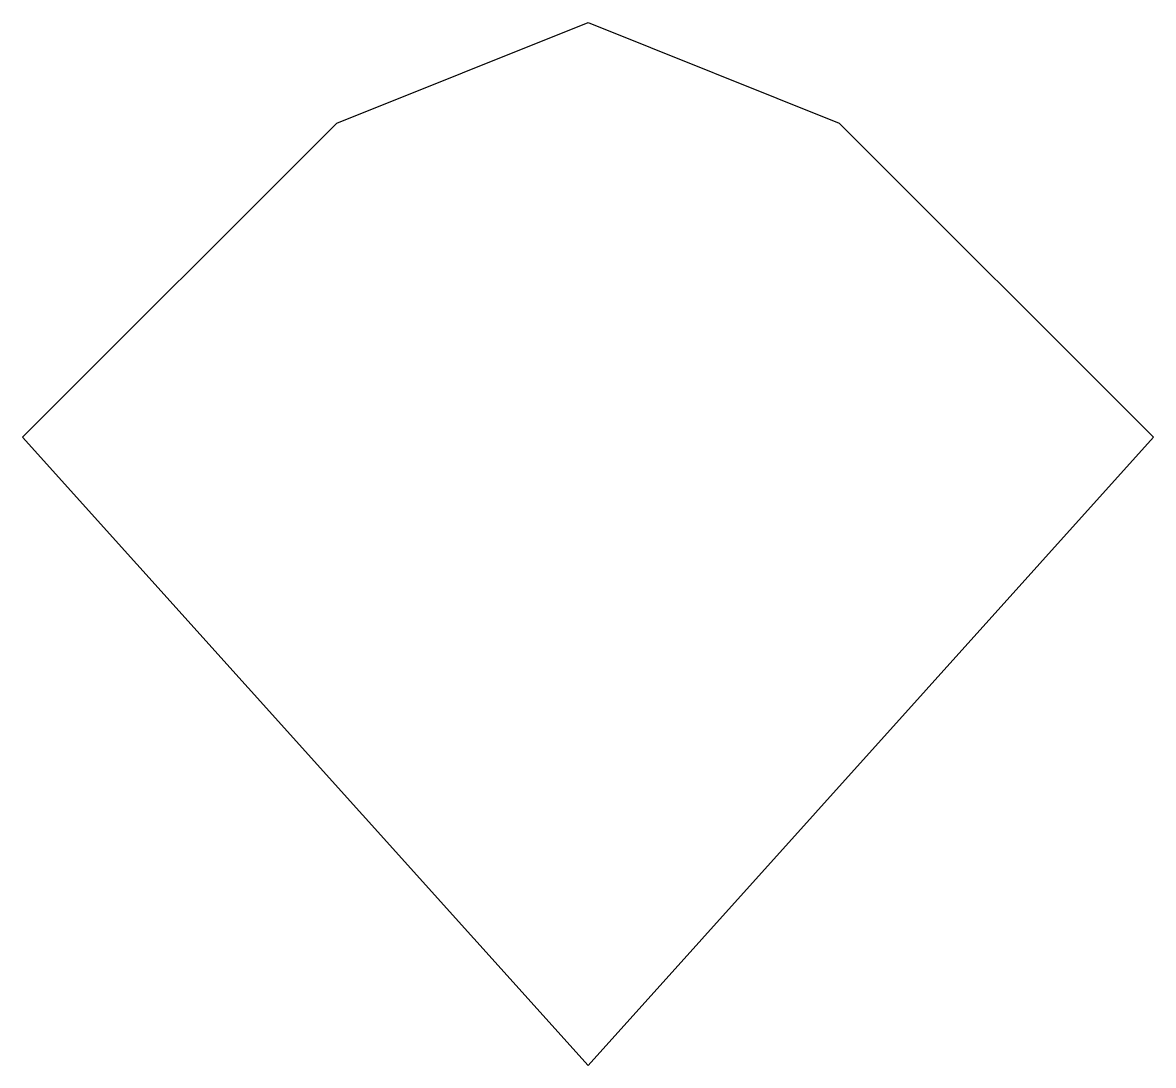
# Model space of a CAD drawing. Header units: metres. Extents: x 0.5 to 9.5, y 1.5 to 9.8.
import ezdxf

# ---------------------------------------------------------------- set-up
doc = ezdxf.new("R2010")
doc.units = ezdxf.units.M

msp = doc.modelspace()

# ---------------------------------------------------------------- linework, layer by layer
msp.add_lwpolyline([(0.5, 6.5), (3, 9), (5, 9.8), (7, 9), (9.5, 6.5), (5, 1.5), (0.5, 6.5)], close=True)

doc.saveas('drawing.dxf')
